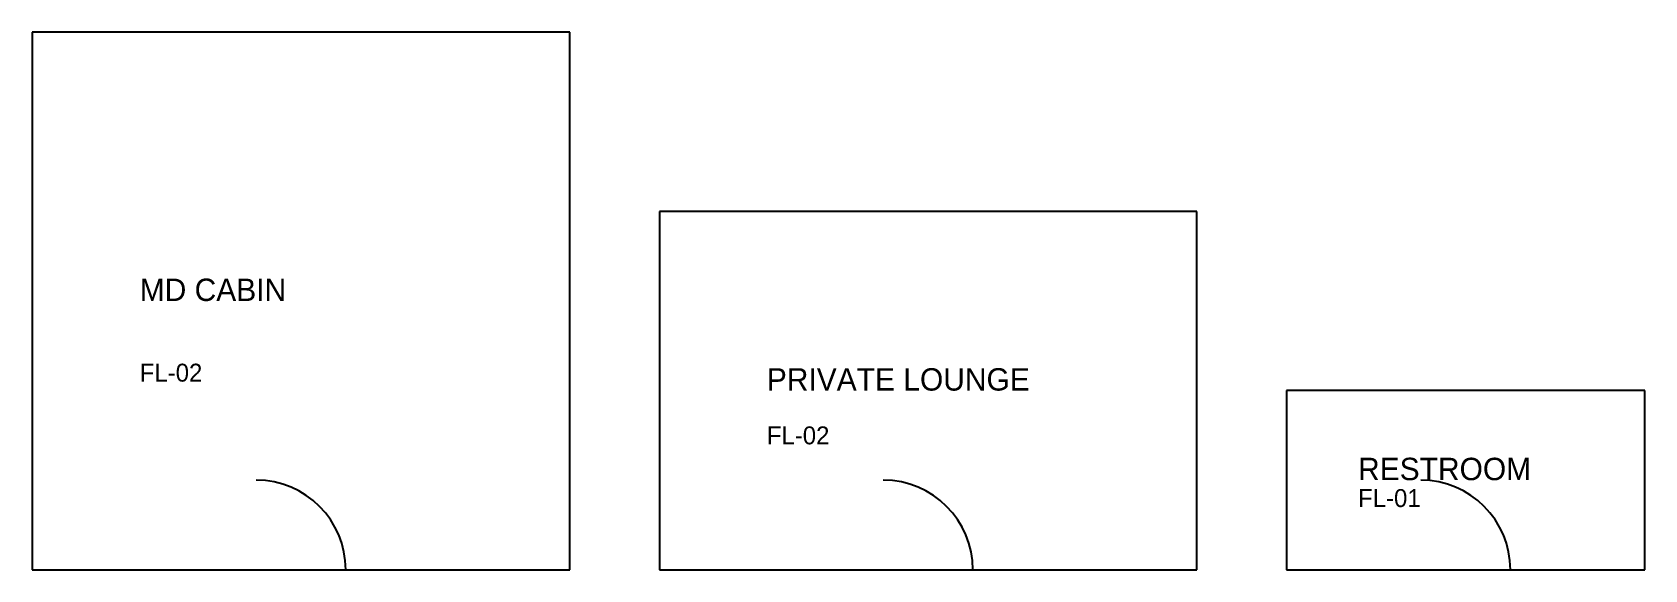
# Model space of a CAD drawing. Header units: millimetres. Extents: x 0 to 18000, y 0 to 6000.
import ezdxf

# ---------------------------------------------------------------- set-up
doc = ezdxf.new("R2010")
doc.units = ezdxf.units.MM

# ---------------------------------------------------------------- blocks, each defined once
blk = doc.blocks.new('DOOR_SINGLE_1000')
blk.add_line((0, 0), (1000, 0))
blk.add_arc((0, 0), 1000, 0, 90)

msp = doc.modelspace()

# ---------------------------------------------------------------- linework, layer by layer
at = {"layer": 'WALLS'}
for p, q in [((6000, 6000), (0, 6000)), ((0, 6000), (0, 0)), ((6000, 0), (6000, 6000)), ((13000, 4000), (7000, 4000)), ((7000, 4000), (7000, 0)), ((13000, 0), (13000, 4000)), ((18000, 2000), (14000, 2000)), ((14000, 2000), (14000, 0)), ((18000, 0), (18000, 2000)), ((0, 0), (6000, 0)), ((7000, 0), (13000, 0)), ((14000, 0), (18000, 0))]:
    msp.add_line(p, q, dxfattribs=at)

# ---------------------------------------------------------------- block references
at = {"layer": 'DOORS'}
for p in [(2500, 0), (9500, 0), (15500, 0)]:
    msp.add_blockref('DOOR_SINGLE_1000', p, dxfattribs=at)

# ---------------------------------------------------------------- texts
at = {"layer": 'FINISHES'}
for s, p in [('FL-02', (1200, 2100)), ('FL-02', (8200, 1400)), ('FL-01', (14800, 700))]:
    msp.add_text(s, height=200, dxfattribs=at).set_placement(p)
at = {"layer": 'ROOM_NAMES'}
for s, p in [('MD CABIN', (1200, 3000)), ('PRIVATE LOUNGE', (8200, 2000)), ('RESTROOM', (14800, 1000))]:
    msp.add_text(s, height=250, dxfattribs=at).set_placement(p)

doc.saveas('drawing.dxf')
